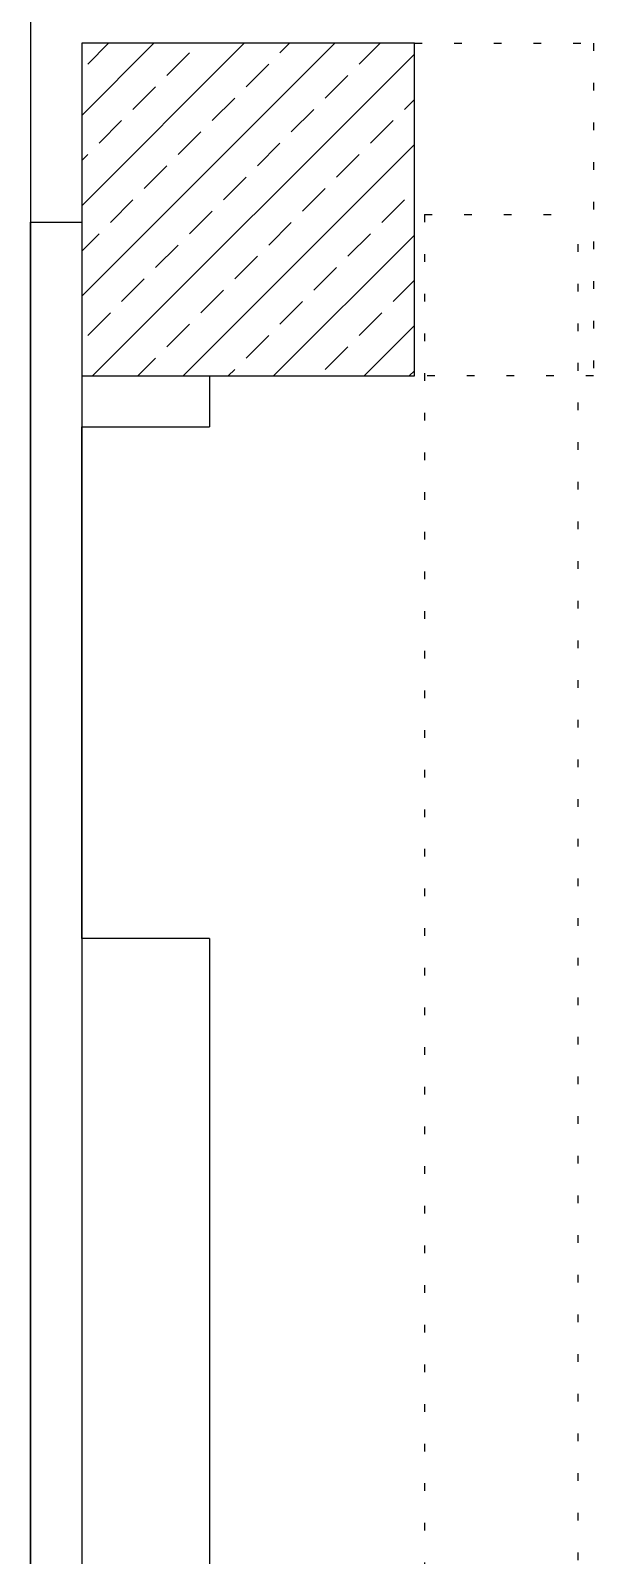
# Model space of a CAD drawing. Header units: centimetres. Extents: x 681015 to 688218, y 3995806 to 4004619.
# Drawn here: x 682704 to 682814, y 4001442.1 to 4001740.2 of the extents above; entities that cross this region are included whole.
import ezdxf

# ---------------------------------------------------------------- set-up
doc = ezdxf.new("R2010")
doc.units = ezdxf.units.CM
doc.header["$LTSCALE"] = 100
doc.header["$MEASUREMENT"] = 0
doc.linetypes.add('DOT4', pattern=[0.0775, 0.015, -0.0625])
doc.linetypes.add('HIDDEN2', pattern=[0.1875, 0.125, -0.0625])
for name, color, linetype in [('B-H', 34, 'Continuous'), ('BA', 6, 'Continuous'), ('DOL', 31, 'Continuous'), ('DUV', 4, 'Continuous'), ('IZ1', 8, 'HIDDEN2')]:
    doc.layers.add(name, color=color, linetype=linetype)
doc.layers.add('PANEL', color=21, linetype='Continuous', lineweight=30)

msp = doc.modelspace()

# ---------------------------------------------------------------- hatches: boundary and pattern name
at = {"layer": 'B-H'}
h = msp.add_hatch(dxfattribs=at)
h.set_pattern_fill('ANSI33', color=256, scale=50, angle=360, style=0)
h.set_pattern_definition([(45, (525.103, -43129.298), (-8.838834765, 8.838834765), []), (45, (533.941, -43129.298), (-8.838834765, 8.838834765), [6.25, -3.125])])
h.paths.add_polyline_path([(682714.04, 4001672.71), (682779.04, 4001672.71), (682779.04, 4001737.71), (682714.04, 4001737.71)])

# ---------------------------------------------------------------- linework, layer by layer
at = {"layer": 'BA'}
msp.add_lwpolyline([(682779.04, 4001737.71), (682714.04, 4001737.71), (682714.04, 4001672.71), (682779.04, 4001672.71)], close=True, dxfattribs=at)
at = {"layer": 'DOL', "lineweight": -2}
msp.add_lwpolyline([(682714.04, 4001802.71), (682704.04, 4001802.71), (682704.04, 4001702.71), (682714.04, 4001702.71)], dxfattribs=at)
msp.add_lwpolyline([(682714.04, 4001802.71), (682704.04, 4001802.71), (682704.04, 4001702.71), (682714.04, 4001702.71)], dxfattribs=at)
at = {"layer": 'DUV', "lineweight": -2}
for p, q in [((682714.04, 4001672.71), (682714.04, 4001662.71)), ((682739.04, 4001672.71), (682739.04, 4001662.71)), ((682714.04, 4001662.71), (682739.04, 4001662.71)), ((682714.04, 4001562.71), (682714.04, 4000905.21)), ((682739.04, 4001562.71), (682714.04, 4001562.71)), ((682739.04, 4001562.71), (682739.04, 4000905.21))]:
    msp.add_line(p, q, dxfattribs=at)
at = {"layer": 'IZ1', "linetype": 'DOT4'}
for p, q in [((682781.04, 4001704.21), (682781.04, 3997535.21)), ((682781.04, 4001704.21), (682811.04, 4001704.21)), ((682781.04, 4001704.21), (682811.04, 4001704.21)), ((682811.04, 3997535.21), (682811.04, 4001704.21))]:
    msp.add_line(p, q, dxfattribs=at)
msp.add_lwpolyline([(682779.04, 4001737.71), (682814.04, 4001737.71), (682814.04, 4001672.71), (682779.04, 4001672.71)], dxfattribs=at)
msp.add_lwpolyline([(682779.04, 4001737.71), (682814.04, 4001737.71), (682814.04, 4001672.71), (682779.04, 4001672.71)], dxfattribs=at)
at = {"layer": 'PANEL'}
for p, q in [((682704.04, 4001702.71), (682704.04, 3997492.71)), ((682714.04, 4001662.71), (682714.04, 4001562.71))]:
    msp.add_line(p, q, dxfattribs=at)

doc.saveas('drawing.dxf')
